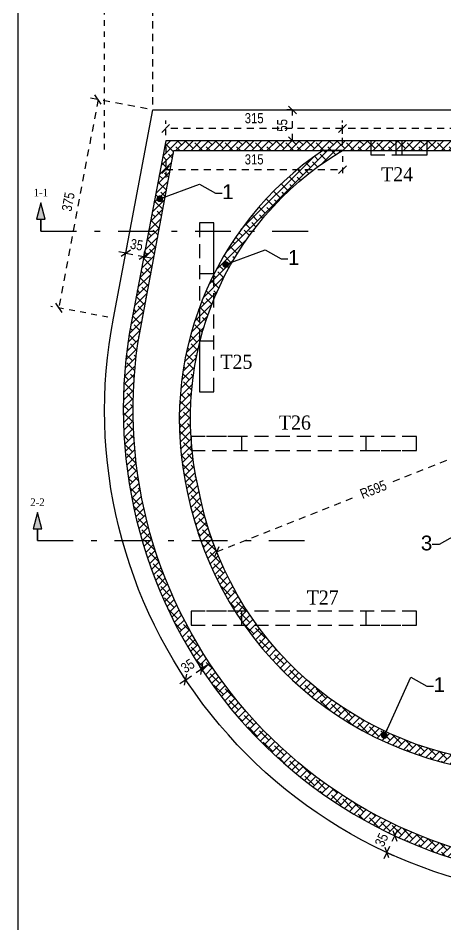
# Model space of a CAD drawing. Header units: millimetres. Extents: x -2171 to 1563, y -1758 to -1505.
# Drawn here: x -1042.82 to -1035.22, y -1616.83 to -1600.72 of the extents above; entities that cross this region are included whole.
import ezdxf
from ezdxf.enums import TextEntityAlignment as Align

# ---------------------------------------------------------------- set-up
doc = ezdxf.new("R2010")
doc.units = ezdxf.units.MM
doc.header["$PDMODE"] = 32
for name, pattern in [('DASHDOT', [25.4, 12.7, -6.35, 0, -6.35]), ('DASHED2', [0.375, 0.25, -0.125]), ('HIDDEN', [0.375, 0.25, -0.125]), ('HIDDEN2', [0.1875, 0.125, -0.0625])]:
    doc.linetypes.add(name, pattern=pattern)
doc.layers.get('Defpoints').update_dxf_attribs({"color": 6})
for name, color, linetype in [('-S-AKSONES', 50, 'DASHDOT'), ('-S_TEXT', 3, 'Continuous'), ('AM_5', 7, 'Continuous'), ('Geo_Col', 7, 'Continuous'), ('Geo_Lines', 7, 'Continuous'), ('Geo_Lines_-1', 94, 'Continuous'), ('Sect_Line_Symbol', 7, 'Continuous'), ('STITHAIO', 94, 'Continuous'), ('Text_Col_-1', 7, 'Continuous')]:
    doc.layers.add(name, color=color, linetype=linetype)
doc.layers.add('A-ANNO-DIMS', color=1, linetype='Continuous', lineweight=9)
doc.styles.add('1-100', font='arial.ttf', dxfattribs={"width": 0.8})
doc.styles.add('ag', font='arial.ttf', dxfattribs={"height": 0.25})
doc.styles.add('S1TmsNwRmn11_b_934_161', font='times.ttf', dxfattribs={"width": 0.93362935265248, "height": 0.0010875})
doc.styles.add('S1TmsNwRmn1359_b_934_161', font='times.ttf', dxfattribs={"width": 0.93362935265248, "height": 0.1359375})
doc.dimstyles.new('CHRISTOFOROS', dxfattribs={"dimscale": 0.2, "dimtxt": 0.25, "dimasz": 0.6, "dimexe": 0, "dimexo": 0, "dimgap": 0, "dimtad": 0, "dimdec": 0, "dimlfac": 100, "dimzin": 0, "dimdsep": 46, "dimtxsty": 'ag', "dimblk": 'ARCHTICK', "dimcen": 0, "dimclrd": 256, "dimclre": 256, "dimclrt": 1, "dimaunit": 1, "dimadec": 0, "dimazin": 0, "dimtfac": 1, "dimtdec": 0, "dimtofl": 0, "dimtmove": 0, "dimatfit": 3, "dimfxl": 1, "dimtolj": 1, "dimtzin": 0, "dimlwd": -1, "dimlwe": -1, "dimarcsym": 0})
doc.dimstyles.new('Copy of 1-100', dxfattribs={"dimtxt": 0.18, "dimasz": 0.14, "dimexe": 0.14, "dimexo": 0.1, "dimgap": 0.09, "dimtad": 1, "dimdec": 0, "dimlfac": 100, "dimrnd": 5, "dimzin": 5, "dimdsep": 46, "dimtxsty": '1-100', "dimblk": 'OBLIQUE', "dimcen": 0.09, "dimclrd": 1, "dimclre": 1, "dimclrt": 2, "dimadec": 0, "dimazin": 0, "dimtfac": 1, "dimtdec": 0, "dimtix": 1, "dimtmove": 2, "dimatfit": 3, "dimfxl": 5, "dimfxlon": 1, "dimtolj": 1, "dimtzin": 5, "dimarcsym": 0})
pattern_1 = [(45, (0, 0), (-0.06735192090801866, 0.06735192090801866), []), (135, (0, 0), (-0.2020557627240559, 0.06735192090801867), [0.238125, -0.142875])]

# ---------------------------------------------------------------- blocks, each defined once
blk = doc.blocks.new('_Oblique')
at = {"color": 0, "linetype": 'ByBlock', "lineweight": -2}
blk.add_line((-0.5, -0.5), (0.5, 0.5), dxfattribs=at)
blk = doc.blocks.new('*D1136')
at = {"layer": 'A-ANNO-DIMS', "color": 1, "linetype": 'HIDDEN', "lineweight": -2, "ltscale": 0.5, "transparency": 16777216}
blk.add_line((-1040.425164401514, -1602.256003132618), (-1040.425164401514, -1597.9195075624), dxfattribs=at)
at = {"layer": 'A-ANNO-DIMS', "color": 1, "linetype": 'HIDDEN2', "lineweight": -2, "ltscale": 0.5, "transparency": 16777216}
blk.add_line((-1011.327536385073, -1602.256003132618), (-1011.327536385073, -1597.9195075624), dxfattribs=at)
at = {"layer": 'A-ANNO-DIMS', "color": 1, "linetype": 'DASHED2', "lineweight": -2, "ltscale": 0.5, "transparency": 16777216}
blk.add_line((-1040.425164401514, -1598.059507562401), (-1011.327536385073, -1598.059507562401), dxfattribs=at)
at = {"layer": 'Defpoints', "color": 0, "ltscale": 0.5, "transparency": 16777216}
for p in [(-1011.327536385073, -1598.059507562401), (-1040.425164401514, -1602.356003132618), (-1011.327536385073, -1602.356003132618)]:
    blk.add_point(p, dxfattribs=at)
at = {"layer": 'A-ANNO-DIMS', "color": 1, "lineweight": -2, "ltscale": 0.5, "transparency": 16777216, "xscale": 0.14, "yscale": 0.14, "zscale": 0.14, "rotation": 180}
blk.add_blockref('_Oblique', (-1040.425164401514, -1598.059507562401), dxfattribs=at)
at = {"layer": 'A-ANNO-DIMS', "color": 1, "lineweight": -2, "ltscale": 0.5, "transparency": 16777216, "xscale": 0.14, "yscale": 0.14, "zscale": 0.14}
blk.add_blockref('_Oblique', (-1011.327536385073, -1598.059507562401), dxfattribs=at)
at = {"layer": 'A-ANNO-DIMS', "color": 2, "ltscale": 0.5, "transparency": 16777216, "insert": (-1025.876350393294, -1597.877604424611), "char_height": 0.18, "attachment_point": 5, "style": '1-100'}
blk.add_mtext('\\A1;2910', dxfattribs=at)
blk = doc.blocks.new('*D1139')
at = {"layer": 'A-ANNO-DIMS', "color": 1, "linetype": 'HIDDEN2', "lineweight": -2, "ltscale": 0.5, "transparency": 16777216}
blk.add_line((-1041.281954516773, -1603.059507562401), (-1041.281954516773, -1597.9195075624), dxfattribs=at)
at = {"layer": 'A-ANNO-DIMS', "color": 1, "linetype": 'HIDDEN', "lineweight": -2, "ltscale": 0.5, "transparency": 16777216}
blk.add_line((-1040.425164401514, -1602.256003132618), (-1040.425164401514, -1597.9195075624), dxfattribs=at)
at = {"layer": 'A-ANNO-DIMS', "color": 1, "linetype": 'DASHED2', "lineweight": -2, "ltscale": 0.5, "transparency": 16777216}
blk.add_line((-1040.425164401514, -1598.059507562401), (-1041.281954516773, -1598.059507562401), dxfattribs=at)
at = {"layer": 'Defpoints', "color": 0, "ltscale": 0.5, "transparency": 16777216}
for p in [(-1041.281954516773, -1598.059507562401), (-1040.425164401514, -1602.356003132618), (-1041.281954516773, -1607.693111336528)]:
    blk.add_point(p, dxfattribs=at)
at = {"layer": 'A-ANNO-DIMS', "color": 1, "lineweight": -2, "ltscale": 0.5, "transparency": 16777216, "xscale": 0.14, "yscale": 0.14, "zscale": 0.14, "rotation": 180}
blk.add_blockref('_Oblique', (-1041.281954516773, -1598.059507562401), dxfattribs=at)
at = {"layer": 'A-ANNO-DIMS', "color": 1, "lineweight": -2, "ltscale": 0.5, "transparency": 16777216, "xscale": 0.14, "yscale": 0.14, "zscale": 0.14}
blk.add_blockref('_Oblique', (-1040.425164401514, -1598.059507562401), dxfattribs=at)
at = {"layer": 'A-ANNO-DIMS', "color": 2, "ltscale": 0.5, "transparency": 16777216, "insert": (-1040.853559459144, -1597.877604424611), "char_height": 0.18, "attachment_point": 5, "style": '1-100'}
blk.add_mtext('\\A1;85', dxfattribs=at)
blk = doc.blocks.new('*D1140')
at = {"layer": 'A-ANNO-DIMS', "color": 1, "linetype": 'DASHED2', "lineweight": -2, "ltscale": 0.5, "transparency": 16777216}
blk.add_line((-1041.398578155208, -1602.171685789686), (-1042.099044176116, -1605.870975546704), dxfattribs=at)
at = {"layer": 'A-ANNO-DIMS', "color": 1, "linetype": 'HIDDEN', "lineweight": -2, "ltscale": 0.5, "transparency": 16777216}
blk.add_line((-1040.523418512215, -1602.337398570531), (-1041.536133910189, -1602.145639402765), dxfattribs=at)
at = {"layer": 'A-ANNO-DIMS', "color": 1, "linetype": 'HIDDEN2', "lineweight": -2, "ltscale": 0.5, "transparency": 16777216}
blk.add_line((-1041.223884533123, -1606.036688327549), (-1042.236599931097, -1605.844929159783), dxfattribs=at)
at = {"layer": 'Defpoints', "color": 0, "ltscale": 0.5, "transparency": 16777216}
for p in [(-1040.425164401514, -1602.356003132618), (-1042.099044176116, -1605.870975546704), (-1041.125630422423, -1606.055292889636)]:
    blk.add_point(p, dxfattribs=at)
at = {"layer": 'A-ANNO-DIMS', "color": 1, "lineweight": -2, "ltscale": 0.5, "transparency": 16777216, "xscale": 0.14, "yscale": 0.14, "zscale": 0.14}
for p, rotation in [((-1041.398578155208, -1602.171685789686), 79.2778995283081), ((-1042.099044176116, -1605.870975546704), 259.2778995283081)]:
    blk.add_blockref('_Oblique', p, dxfattribs=dict(at, rotation=rotation))
at = {"layer": 'A-ANNO-DIMS', "color": 2, "ltscale": 0.5, "transparency": 16777216, "insert": (-1041.927598795747, -1603.987476964361), "char_height": 0.18, "attachment_point": 5, "rotation": 79.27789952830811, "style": '1-100'}
blk.add_mtext('\\A1;375', dxfattribs=at)
blk = doc.blocks.new('_ArchTick')
at = {"color": 0, "linetype": 'ByBlock', "const_width": 0.150000081}
blk.add_lwpolyline([(-0.5000002699998731, -0.5000002699998731), (0.5000002699998731, 0.5000002699998731)], dxfattribs=at)
blk = doc.blocks.new('*D1151')
at = {"layer": 'AM_5', "color": 1, "linetype": 'HIDDEN2', "lineweight": -2, "ltscale": 0.5, "transparency": 16777216}
blk.add_line((-1037.945341800544, -1602.356003132619), (-1038.085341800544, -1602.356003132619), dxfattribs=at)
at = {"layer": 'AM_5', "color": 1, "linetype": 'DASHED2', "lineweight": -2, "ltscale": 0.5, "transparency": 16777216}
blk.add_line((-1037.945341800544, -1602.903246085869), (-1037.945341800544, -1602.356003132619), dxfattribs=at)
at = {"layer": 'AM_5', "color": 1, "linetype": 'HIDDEN', "lineweight": -2, "ltscale": 0.5, "transparency": 16777216}
blk.add_line((-1037.945341800544, -1602.903246085869), (-1038.085341800544, -1602.903246085869), dxfattribs=at)
at = {"layer": 'Defpoints', "color": 0, "ltscale": 0.5, "transparency": 16777216}
for p in [(-1037.945341800544, -1602.356003132619), (-1037.896173899777, -1602.356003132619), (-1037.896173899777, -1602.903246085869)]:
    blk.add_point(p, dxfattribs=at)
at = {"layer": 'AM_5', "color": 1, "lineweight": -2, "ltscale": 0.5, "transparency": 16777216, "xscale": 0.14, "yscale": 0.14, "zscale": 0.14}
for p, rotation in [((-1037.945341800544, -1602.356003132619), 90), ((-1037.945341800544, -1602.903246085869), 270)]:
    blk.add_blockref('_Oblique', p, dxfattribs=dict(at, rotation=rotation))
at = {"layer": 'AM_5', "color": 2, "ltscale": 0.5, "transparency": 16777216, "insert": (-1038.126876589085, -1602.629624609243), "char_height": 0.18, "attachment_point": 5, "rotation": 90, "style": '1-100'}
blk.add_mtext('\\A1;55', dxfattribs=at)
blk = doc.blocks.new('*D1152')
at = {"layer": 'AM_5', "color": 1, "linetype": 'HIDDEN', "lineweight": -2, "ltscale": 0.5, "transparency": 16777216}
blk.add_line((-1040.906605749648, -1604.89858335), (-1040.880559362774, -1604.76102759501), dxfattribs=at)
at = {"layer": 'AM_5', "color": 1, "linetype": 'DASHED2', "lineweight": -2, "ltscale": 0.5, "transparency": 16777216}
for p, q in [((-1040.906605749648, -1604.89858335), (-1041.044161504638, -1604.872536963126)), ((-1040.906605749648, -1604.89858335), (-1040.586316117375, -1604.959230668425)), ((-1040.586316117375, -1604.959230668425), (-1040.448760362385, -1604.985277055299))]:
    blk.add_line(p, q, dxfattribs=at)
at = {"layer": 'AM_5', "color": 1, "linetype": 'HIDDEN2', "lineweight": -2, "ltscale": 0.5, "transparency": 16777216}
blk.add_line((-1040.586316117375, -1604.959230668425), (-1040.560269730501, -1604.821674913435), dxfattribs=at)
at = {"layer": 'Defpoints', "color": 0, "ltscale": 0.5, "transparency": 16777216}
for p in [(-1040.913443251633, -1604.93469345434), (-1040.586316117375, -1604.959230668425), (-1040.593153619359, -1604.995340772764)]:
    blk.add_point(p, dxfattribs=at)
at = {"layer": 'AM_5', "color": 1, "lineweight": -2, "ltscale": 0.5, "transparency": 16777216, "xscale": 0.14, "yscale": 0.14, "zscale": 0.14}
for p, rotation in [((-1040.906605749648, -1604.89858335), 349.2778995477973), ((-1040.586316117375, -1604.959230668425), 169.2778995477973)]:
    blk.add_blockref('_Oblique', p, dxfattribs=dict(at, rotation=rotation))
at = {"layer": 'AM_5', "color": 2, "ltscale": 0.5, "transparency": 16777216, "insert": (-1040.712607229738, -1604.750119379116), "char_height": 0.18, "attachment_point": 5, "rotation": 349.2778995477973, "style": '1-100'}
blk.add_mtext('\\A1;35', dxfattribs=at)
blk = doc.blocks.new('*D1153')
at = {"layer": 'AM_5', "color": 1, "linetype": 'HIDDEN2', "lineweight": -2, "ltscale": 0.5, "transparency": 16777216}
blk.add_line((-1039.534819357632, -1612.324454000694), (-1039.641900332919, -1612.168578921123), dxfattribs=at)
at = {"layer": 'AM_5', "color": 1, "linetype": 'DASHED2', "lineweight": -2, "ltscale": 0.5, "transparency": 16777216}
for p, q in [((-1039.562628098218, -1612.283973517208), (-1039.447233502133, -1612.204701282508)), ((-1039.842311739047, -1612.476106840343), (-1039.562628098218, -1612.283973517208)), ((-1039.842311739047, -1612.476106840343), (-1039.957706335132, -1612.555379075043))]:
    blk.add_line(p, q, dxfattribs=at)
at = {"layer": 'AM_5', "color": 1, "linetype": 'HIDDEN', "lineweight": -2, "ltscale": 0.5, "transparency": 16777216}
blk.add_line((-1039.81450299846, -1612.516587323828), (-1039.921583973747, -1612.360712244258), dxfattribs=at)
at = {"layer": 'Defpoints', "color": 0, "ltscale": 0.5, "transparency": 16777216}
for p in [(-1039.562628098218, -1612.283973517208), (-1039.478196332846, -1612.406878712183), (-1039.757879973674, -1612.599012035317)]:
    blk.add_point(p, dxfattribs=at)
at = {"layer": 'AM_5', "color": 1, "lineweight": -2, "ltscale": 0.5, "transparency": 16777216, "xscale": 0.14, "yscale": 0.14, "zscale": 0.14}
for p, rotation in [((-1039.562628098218, -1612.283973517208), 214.4877655982071), ((-1039.842311739047, -1612.476106840343), 34.48776559820702)]:
    blk.add_blockref('_Oblique', p, dxfattribs=dict(at, rotation=rotation))
at = {"layer": 'AM_5', "color": 2, "ltscale": 0.5, "transparency": 16777216, "insert": (-1039.805503739177, -1612.230056440461), "char_height": 0.18, "attachment_point": 5, "rotation": 34.48776559820704, "style": '1-100'}
blk.add_mtext('\\A1;35', dxfattribs=at)
blk = doc.blocks.new('*D1154')
at = {"layer": 'AM_5', "color": 1, "linetype": 'DASHED2', "lineweight": -2, "ltscale": 0.5, "transparency": 16777216}
for p, q in [((-1036.267913290056, -1615.546889909947), (-1036.128144700799, -1615.248505528621)), ((-1036.128144700799, -1615.248505528621), (-1036.06875847798, -1615.121725102137)), ((-1036.267913290056, -1615.546889909947), (-1036.327299512875, -1615.673670336431))]:
    blk.add_line(p, q, dxfattribs=at)
at = {"layer": 'AM_5', "color": 1, "linetype": 'HIDDEN2', "lineweight": -2, "ltscale": 0.5, "transparency": 16777216}
blk.add_line((-1036.128144700799, -1615.248505528621), (-1036.001364274315, -1615.307891751439), dxfattribs=at)
at = {"layer": 'AM_5', "color": 1, "linetype": 'HIDDEN', "lineweight": -2, "ltscale": 0.5, "transparency": 16777216}
blk.add_line((-1036.267913290056, -1615.546889909947), (-1036.141132863573, -1615.606276132766), dxfattribs=at)
at = {"layer": 'Defpoints', "color": 0, "ltscale": 0.5, "transparency": 16777216}
for p in [(-1036.1281447008, -1615.24850552862), (-1036.128144700799, -1615.248505528621), (-1036.267913290057, -1615.546889909947)]:
    blk.add_point(p, dxfattribs=at)
at = {"layer": 'AM_5', "color": 1, "lineweight": -2, "ltscale": 0.5, "transparency": 16777216, "xscale": 0.14, "yscale": 0.14, "zscale": 0.14}
for p, rotation in [((-1036.128144700799, -1615.248505528621), 244.900766639666), ((-1036.267913290056, -1615.546889909947), 64.9007666396659)]:
    blk.add_blockref('_Oblique', p, dxfattribs=dict(at, rotation=rotation))
at = {"layer": 'AM_5', "color": 2, "ltscale": 0.5, "transparency": 16777216, "insert": (-1036.362811428524, -1615.320510675827), "char_height": 0.18, "attachment_point": 5, "rotation": 64.90076663966593, "style": '1-100'}
blk.add_mtext('\\A1;35', dxfattribs=at)
blk = doc.blocks.new('*D1159')
at = {"layer": 'AM_5', "color": 1, "linetype": 'HIDDEN', "lineweight": -2, "ltscale": 0.5, "transparency": 16777216}
blk.add_line((-1040.197012377536, -1603.003246085523), (-1040.197012377536, -1603.556426405631), dxfattribs=at)
at = {"layer": 'AM_5', "color": 1, "linetype": 'HIDDEN2', "lineweight": -2, "ltscale": 0.5, "transparency": 16777216}
blk.add_line((-1037.055579107383, -1603.177246087385), (-1037.055579107383, -1603.556426405631), dxfattribs=at)
at = {"layer": 'AM_5', "color": 1, "linetype": 'DASHED2', "lineweight": -2, "ltscale": 0.5, "transparency": 16777216}
blk.add_line((-1040.197012377536, -1603.416426405631), (-1037.055579107383, -1603.416426405631), dxfattribs=at)
at = {"layer": 'Defpoints', "color": 0, "ltscale": 0.5, "transparency": 16777216}
for p in [(-1040.197012377536, -1602.903246085523), (-1037.055579107383, -1603.077246087385), (-1037.055579107383, -1603.416426405631)]:
    blk.add_point(p, dxfattribs=at)
at = {"layer": 'AM_5', "color": 1, "lineweight": -2, "ltscale": 0.5, "transparency": 16777216, "xscale": 0.14, "yscale": 0.14, "zscale": 0.14, "rotation": 180}
blk.add_blockref('_Oblique', (-1040.197012377536, -1603.416426405631), dxfattribs=at)
at = {"layer": 'AM_5', "color": 1, "lineweight": -2, "ltscale": 0.5, "transparency": 16777216, "xscale": 0.14, "yscale": 0.14, "zscale": 0.14}
blk.add_blockref('_Oblique', (-1037.055579107383, -1603.416426405631), dxfattribs=at)
at = {"layer": 'AM_5', "color": 2, "ltscale": 0.5, "transparency": 16777216, "insert": (-1038.626295742459, -1603.234461876299), "char_height": 0.18, "attachment_point": 5, "style": '1-100'}
blk.add_mtext('\\A1;315', dxfattribs=at)
blk = doc.blocks.new('*D1642')
at = {"layer": 'AM_5', "color": 1, "linetype": 'HIDDEN2', "lineweight": -2, "ltscale": 0.5, "transparency": 16777216}
blk.add_line((-1037.055579107386, -1602.977246087371), (-1037.055579107386, -1602.544721381433), dxfattribs=at)
at = {"layer": 'AM_5', "color": 1, "linetype": 'HIDDEN', "lineweight": -2, "ltscale": 0.5, "transparency": 16777216}
blk.add_line((-1032.778407819549, -1602.977246087399), (-1032.778407819549, -1602.544721381433), dxfattribs=at)
at = {"layer": 'AM_5', "color": 1, "linetype": 'DASHED2', "lineweight": -2, "ltscale": 0.5, "transparency": 16777216}
blk.add_line((-1032.778407819549, -1602.684721381433), (-1037.055579107386, -1602.684721381433), dxfattribs=at)
at = {"layer": 'Defpoints', "color": 0, "ltscale": 0.5, "transparency": 16777216}
for p in [(-1037.055579107386, -1602.684721381433), (-1037.055579107386, -1603.07724608737), (-1032.778407819549, -1603.077246087399)]:
    blk.add_point(p, dxfattribs=at)
at = {"layer": 'AM_5', "color": 1, "lineweight": -2, "ltscale": 0.5, "transparency": 16777216, "xscale": 0.14, "yscale": 0.14, "zscale": 0.14, "rotation": 180}
blk.add_blockref('_Oblique', (-1037.055579107386, -1602.684721381433), dxfattribs=at)
at = {"layer": 'AM_5', "color": 1, "lineweight": -2, "ltscale": 0.5, "transparency": 16777216, "xscale": 0.14, "yscale": 0.14, "zscale": 0.14}
blk.add_blockref('_Oblique', (-1032.778407819549, -1602.684721381433), dxfattribs=at)
at = {"layer": 'AM_5', "color": 2, "ltscale": 0.5, "transparency": 16777216, "insert": (-1034.916993463467, -1602.502756852101), "char_height": 0.18, "attachment_point": 5, "style": '1-100'}
blk.add_mtext('\\A1;430', dxfattribs=at)
blk = doc.blocks.new('*D1643')
at = {"layer": 'AM_5', "color": 1, "linetype": 'HIDDEN2', "lineweight": -2, "ltscale": 0.5, "transparency": 16777216}
blk.add_line((-1040.197012377539, -1602.803246085509), (-1040.197012377539, -1602.544721381433), dxfattribs=at)
at = {"layer": 'AM_5', "color": 1, "linetype": 'HIDDEN', "lineweight": -2, "ltscale": 0.5, "transparency": 16777216}
blk.add_line((-1037.055579107386, -1602.977246087371), (-1037.055579107386, -1602.544721381433), dxfattribs=at)
at = {"layer": 'AM_5', "color": 1, "linetype": 'DASHED2', "lineweight": -2, "ltscale": 0.5, "transparency": 16777216}
blk.add_line((-1037.055579107386, -1602.684721381433), (-1040.197012377539, -1602.684721381433), dxfattribs=at)
at = {"layer": 'Defpoints', "color": 0, "ltscale": 0.5, "transparency": 16777216}
for p in [(-1040.197012377539, -1602.684721381433), (-1040.197012377539, -1602.903246085509), (-1037.055579107386, -1603.07724608737)]:
    blk.add_point(p, dxfattribs=at)
at = {"layer": 'AM_5', "color": 1, "lineweight": -2, "ltscale": 0.5, "transparency": 16777216, "xscale": 0.14, "yscale": 0.14, "zscale": 0.14, "rotation": 180}
blk.add_blockref('_Oblique', (-1040.197012377539, -1602.684721381433), dxfattribs=at)
at = {"layer": 'AM_5', "color": 1, "lineweight": -2, "ltscale": 0.5, "transparency": 16777216, "xscale": 0.14, "yscale": 0.14, "zscale": 0.14}
blk.add_blockref('_Oblique', (-1037.055579107386, -1602.684721381433), dxfattribs=at)
at = {"layer": 'AM_5', "color": 2, "ltscale": 0.5, "transparency": 16777216, "insert": (-1038.626295742462, -1602.502756852101), "char_height": 0.18, "attachment_point": 5, "style": '1-100'}
blk.add_mtext('\\A1;315', dxfattribs=at)
blk = doc.blocks.new('*D1652')
at = {"layer": 'AM_5', "color": 1, "linetype": 'DASHED2', "lineweight": -2, "ltscale": 0.5, "transparency": 16777216}
for p, q in [((-1033.747146860055, -1607.999336918365), (-1036.213327572459, -1608.980582765112)), ((-1039.292284334946, -1610.20564041004), (-1036.805243126164, -1609.21609457322))]:
    blk.add_line(p, q, dxfattribs=at)
at = {"layer": 'Defpoints', "color": 0, "ltscale": 0.5, "transparency": 16777216}
for p in [(-1033.747146860055, -1607.999336918365), (-1039.292284334946, -1610.20564041004)]:
    blk.add_point(p, dxfattribs=at)
at = {"layer": 'AM_5', "color": 1, "lineweight": -2, "ltscale": 0.5, "transparency": 16777216, "xscale": 0.14, "yscale": 0.14, "zscale": 0.14, "rotation": 201.6966574268942}
blk.add_blockref('_Oblique', (-1039.292284334946, -1610.20564041004), dxfattribs=at)
at = {"layer": 'AM_5', "color": 2, "ltscale": 0.5, "transparency": 16777216, "insert": (-1036.509285349312, -1609.098338669166), "char_height": 0.18, "attachment_point": 5, "rotation": 21.696657426894216, "style": '1-100'}
blk.add_mtext('\\A1;R595', dxfattribs=at)

msp = doc.modelspace()

# ---------------------------------------------------------------- hatches: boundary and pattern name
at = {"layer": 'Geo_Lines_-1', "ltscale": 0.5, "transparency": 33554572}
h = msp.add_hatch(dxfattribs=at)
h.set_pattern_fill('ANSI38', scale=0.03)
h.set_pattern_definition(pattern_1)
edge = h.paths.add_edge_path()
edge.add_line((-1027.677262208255, -1602.903246087399), (-1040.197012377536, -1602.903246085523))
edge.add_line((-1040.197012377536, -1602.903246085523), (-1040.805341283647, -1606.115942816399))
edge.add_arc((-1032.57605237832, -1607.665336265122), 8.373876996127818, 169.3372926756815, 266.577357987814)
edge.add_line((-1033.075979961294, -1616.024276889272), (-1032.13267540888, -1616.02455404181))
edge.add_line((-1032.13267540888, -1616.02455404181), (-1032.535949336842, -1615.850190982849))
edge.add_line((-1032.535949336842, -1615.850190982849), (-1032.973430747018, -1615.841752265855))
edge.add_arc((-1032.59825637652, -1607.672753953575), 8.177609016962045, 171.7805189614138, 267.3704470425275, ccw=False)
edge.add_line((-1040.691862366035, -1606.50363833877), (-1040.052867707662, -1603.077246088345))
edge.add_line((-1040.052867707662, -1603.077246088345), (-1027.677262208261, -1603.077246088345))
edge.add_line((-1027.677262208261, -1603.077246088345), (-1027.677262208255, -1602.903246087399))
h = msp.add_hatch(dxfattribs=at)
h.set_pattern_fill('ANSI38', scale=0.03)
h.set_pattern_definition(pattern_1)
edge = h.paths.add_edge_path()
edge.add_arc((-1034.181700545937, -1607.866026807846), 5.774111214417401, 123.9675916042797, 192.7051851151057)
edge.add_arc((-1033.718636459859, -1607.928232956055), 6.214281440359454, 191.2065146669896, 267.7404778891529)
edge.add_line((-1033.963639969702, -1614.137682778717), (-1033.490181456372, -1614.138282989815))
edge.add_line((-1033.490181456372, -1614.138282989815), (-1033.502792273673, -1613.964656662701))
edge.add_line((-1033.502792273673, -1613.964656662701), (-1034.009083407663, -1613.961527284149))
edge.add_arc((-1033.747146860055, -1607.999336918365), 5.967941413319743, 190.1562035893209, 267.48444558919823, ccw=False)
edge.add_arc((-1034.226285890384, -1607.827469787104), 5.532434154367363, 121.4707752699164, 192.7841333637992, ccw=False)
edge.add_line((-1037.114568340308, -1603.108820386919), (-1037.055579107383, -1603.077246087385))
edge.add_line((-1037.055579107383, -1603.077246087385), (-1037.407834383707, -1603.077246088576))
at = {"layer": 'Sect_Line_Symbol'}
for points in [[(-1042.413896805836, -1604.506002172806), (-1042.413896805836, -1604.295779920692), (-1042.336251092306, -1604.295779920692), (-1042.413896805836, -1604.006002172806), (-1042.491542519367, -1604.295779920692), (-1042.413896805836, -1604.295779920692)], [(-1042.474446309122, -1610.006002172806), (-1042.474446309122, -1609.795779920692), (-1042.396800595591, -1609.795779920692), (-1042.474446309122, -1609.506002172806), (-1042.552092022653, -1609.795779920692), (-1042.474446309122, -1609.795779920692)]]:
    msp.add_hatch(color=2, dxfattribs=at).paths.add_polyline_path(points)

# ---------------------------------------------------------------- linework, layer by layer
at = {"layer": '-S_TEXT', "ltscale": 5}
msp.add_lwpolyline([(-1042.817940598079, -1590.24971776917), (-984.6704481699105, -1590.24971776917), (-984.6704481699105, -1630.294414193922), (-1042.817940598079, -1630.294414193922)], close=True, dxfattribs=at)
at = {"layer": 'Geo_Col', "color": 94, "linetype": 'HIDDEN'}
for points in [[(-1036.554417604733, -1603.153411877566), (-1035.554417604733, -1603.153411877566), (-1035.554417604733, -1602.903411877566), (-1036.554417604733, -1602.903411877566)], [(-1036.554417604733, -1603.153411877566), (-1036.104417604733, -1603.153411877566), (-1036.104417604733, -1602.903411877566), (-1036.554417604733, -1602.903411877566)], [(-1035.554417604733, -1602.903411877566), (-1036.004417604733, -1602.903411877566), (-1036.004417604733, -1603.153411877566), (-1035.554417604733, -1603.153411877566)], [(-1039.344575604314, -1607.362964717397), (-1039.344575604314, -1604.362964717397), (-1039.594575604314, -1604.362964717397), (-1039.594575604314, -1607.362964717397)], [(-1039.594575604314, -1604.362964717397), (-1039.594575604314, -1605.262964717397), (-1039.344575604314, -1605.262964717397), (-1039.344575604314, -1604.362964717397)], [(-1039.344575604314, -1607.362964717397), (-1039.344575604314, -1606.462964717397), (-1039.594575604314, -1606.462964717397), (-1039.594575604314, -1607.362964717397)], [(-1039.744562429012, -1608.405869965873), (-1035.744562429012, -1608.405869965873), (-1035.744562429012, -1608.155869965873), (-1039.744562429012, -1608.155869965873)], [(-1039.744562429012, -1608.405869965873), (-1038.844562429012, -1608.405869965873), (-1038.844562429012, -1608.155869965873), (-1039.744562429012, -1608.155869965873)], [(-1035.744562429012, -1608.155869965873), (-1036.644562429012, -1608.155869965873), (-1036.644562429012, -1608.405869965873), (-1035.744562429012, -1608.405869965873)], [(-1039.744635157494, -1611.506197031), (-1035.744635157494, -1611.506197031), (-1035.744635157494, -1611.256197031), (-1039.744635157494, -1611.256197031)], [(-1039.744635157494, -1611.506197031), (-1038.844635157494, -1611.506197031), (-1038.844635157494, -1611.256197031), (-1039.744635157494, -1611.256197031)], [(-1035.744635157494, -1611.256197031), (-1036.644635157494, -1611.256197031), (-1036.644635157494, -1611.506197031), (-1035.744635157494, -1611.506197031)]]:
    msp.add_lwpolyline(points, close=True, dxfattribs=at)
at = {"layer": 'Geo_Lines', "color": 94}
msp.add_lwpolyline([(-1040.425164401514, -1602.356003132618), (-1011.327536385073, -1602.356003132618), (-1011.327536385073, -1600.990604616324), (-995.9158659572852, -1600.990604616324, -0.4198849313400096), (-993.7237018758526, -1603.225545528221), (-994.7780162375802, -1612.626159814972, -0.3947332391273716), (-1000.391425416069, -1617.42371982502), (-1009.802477876997, -1616.943275824219, -0.4049165539514045), (-1011.736660090949, -1614.868382392086), (-1011.358314011555, -1611.119750294362, 0.08647107555007867), (-1011.460856846424, -1610.498437268407, 0.666706317881122), (-1011.912593331767, -1610.493378171828, 0.07421058016027689), (-1012.027546874438, -1611.068675551794), (-1012.027819446557, -1615.046516263916, -0.4141147835799489), (-1013.986929035955, -1617.006018142389), (-1018.362054969307, -1617.00619340656, -0.4142370287205452), (-1019.827499744236, -1615.540748631632), (-1019.827490213698, -1615.03618612446), (-1020.227491014265, -1615.036186124463), (-1020.227491014265, -1615.413318381011, -0.4301222167034742), (-1021.605398628213, -1616.718746937217), (-1032.909103187724, -1616.346347786079, -0.4610984506867195), (-1041.125630422415, -1606.055292889592)], format="xyb", close=True, dxfattribs=at)
at = {"layer": 'Sect_Line_Symbol', "color": 2}
for points in [[(-1042.413896805836, -1604.506002172806), (-1042.413896805836, -1604.295779920692), (-1042.336251092306, -1604.295779920692), (-1042.413896805836, -1604.006002172806), (-1042.491542519367, -1604.295779920692), (-1042.413896805836, -1604.295779920692)], [(-1042.474446309122, -1610.006002172806), (-1042.474446309122, -1609.795779920692), (-1042.396800595591, -1609.795779920692), (-1042.474446309122, -1609.506002172806), (-1042.552092022653, -1609.795779920692), (-1042.474446309122, -1609.795779920692)]]:
    msp.add_lwpolyline(points, close=True, dxfattribs=at)
at = {"layer": 'Sect_Line_Symbol', "color": 2, "linetype": 'DASHDOT', "ltscale": 0.05}
for points in [[(-1042.413896805836, -1604.506002172806), (-1037.366970836586, -1604.506002172806)], [(-1042.474446309122, -1610.006002172806), (-1037.459451945783, -1610.006002172806)]]:
    msp.add_lwpolyline(points, dxfattribs=at)
at = {"layer": 'STITHAIO', "ltscale": 0.5}
for points in [[(-1027.677262208255, -1602.903246087399), (-1040.197012377536, -1602.903246085523), (-1040.805341283647, -1606.115942816399, 0.4517277873617092), (-1033.075979961294, -1616.024276889272), (-1032.13267540888, -1616.02455404181), (-1032.535949336842, -1615.850190982849), (-1032.973430747018, -1615.841752265855, -0.4430864276338458), (-1040.691862366035, -1606.50363833877), (-1040.052867707662, -1603.077246088345), (-1027.677262208261, -1603.077246088345)], [(-1037.407834383707, -1603.077246088576, 0.3092533425945406), (-1039.814430594322, -1609.135952994081, 0.3469357954633433), (-1033.963639969702, -1614.137682778717), (-1033.490181456372, -1614.138282989815), (-1033.502792273673, -1613.964656662701), (-1034.009083407663, -1613.961527284149, -0.3508233267100982), (-1039.621574704597, -1609.051678218556, -0.3216105667548876), (-1037.114568340308, -1603.108820386919), (-1037.055579107383, -1603.077246087385)]]:
    msp.add_lwpolyline(points, format="xyb", close=True, dxfattribs=at)

# ---------------------------------------------------------------- texts
at = {"layer": '-S-AKSONES', "color": 3, "linetype": 'Continuous', "char_height": 0.2625, "width": 0.4160931041748498, "style": 'ag'}
for s, insert, attachment_point in [('1', (-1039.194353782199, -1603.677341475203), 1), ('1', (-1038.02598724704, -1604.84484104602), 1), ('3', (-1035.461643789671, -1609.916355715127), 3), ('1', (-1035.439364159049, -1612.433075165923), 1)]:
    msp.add_mtext(s, dxfattribs=dict(at, insert=insert, attachment_point=attachment_point))
at = {"layer": 'Sect_Line_Symbol', "color": 2, "style": 'S1TmsNwRmn1359_b_934_161', "width": 0.93362935265248}
for s, p in [('1-1', (-1042.413896805836, -1603.756002172806)), ('2-2', (-1042.474446309122, -1609.256002172806))]:
    msp.add_text(s, height=0.1359375, dxfattribs=at).set_placement(p, align=Align.TOP_CENTER)
at = {"layer": 'Text_Col_-1', "color": 200, "style": 'S1TmsNwRmn11_b_934_161', "width": 0.93362935265248}
for s, p in [('T24', (-1036.370686458263, -1603.62347320202)), ('T25', (-1039.224886574534, -1606.954249811442)), ('T26', (-1038.186611520213, -1608.033291957832)), ('T27', (-1037.692374910882, -1611.140986050737))]:
    msp.add_text(s, height=0.25, dxfattribs=at).set_placement(p)

# ---------------------------------------------------------------- dimensions: what is measured, and where the dimension line sits
at = {"layer": 'A-ANNO-DIMS', "ltscale": 0.5}
for base, p2, picture, middle in [((-1041.281954516773, -1598.059507562401), (-1041.281954516773, -1607.693111336528), '*D1139', (-1040.853559459144, -1597.877604424611)), ((-1011.327536385073, -1598.059507562401), (-1011.327536385073, -1602.356003132618), '*D1136', (-1025.876350393294, -1597.877604424611))]:
    dim = msp.add_linear_dim(base=base, p1=(-1040.425164401514, -1602.356003132618), p2=p2, dimstyle='Copy of 1-100', dxfattribs=at)
    dim.commit()
    dim.dimension.update_dxf_attribs({"geometry": picture, "text_midpoint": middle})
at = {"layer": 'A-ANNO-DIMS', "color": 94, "ltscale": 0.5}
dim = msp.add_aligned_dim(p1=(-1040.425164401514, -1602.356003132618), p2=(-1041.125630422423, -1606.055292889636), distance=-0.9907104616305111, dimstyle='Copy of 1-100', dxfattribs=at)
dim.commit()
dim.dimension.update_dxf_attribs({"geometry": '*D1140', "text_midpoint": (-1041.927598795747, -1603.987476964361)})
at = {"layer": 'AM_5', "ltscale": 0.5}
for base, p1, p2, picture, middle in [((-1040.197012377539, -1602.684721381433), (-1037.055579107386, -1603.07724608737), (-1040.197012377539, -1602.903246085509), '*D1643', (-1038.626295742462, -1602.502756852101)), ((-1037.055579107386, -1602.684721381433), (-1032.778407819549, -1603.077246087399), (-1037.055579107386, -1603.07724608737), '*D1642', (-1034.916993463467, -1602.502756852101)), ((-1037.055579107383, -1603.416426405631), (-1040.197012377536, -1602.903246085523), (-1037.055579107383, -1603.077246087385), '*D1159', (-1038.626295742459, -1603.234461876299))]:
    dim = msp.add_linear_dim(base=base, p1=p1, p2=p2, dimstyle='Copy of 1-100', dxfattribs=at)
    dim.commit()
    dim.dimension.update_dxf_attribs({"geometry": picture, "text_midpoint": middle})
dim = msp.add_linear_dim(base=(-1037.945341800544, -1602.356003132619), p1=(-1037.896173899777, -1602.903246085868), p2=(-1037.896173899777, -1602.356003132618), angle=90, dimstyle='Copy of 1-100', dxfattribs=at)
dim.commit()
dim.dimension.update_dxf_attribs({"geometry": '*D1151', "text_midpoint": (-1038.126876589085, -1602.629624609243)})
for p1, p2, distance, picture, middle in [((-1040.913443251633, -1604.93469345434), (-1040.593153619359, -1604.995340772764), 0.03675174919298925, '*D1152', (-1040.712607229738, -1604.750119379116)), ((-1039.757879973674, -1612.599012035318), (-1039.478196332846, -1612.406878712183), 0.14911207179724845, '*D1153', (-1039.805503739177, -1612.230056440461)), ((-1036.267913290057, -1615.546889909947), (-1036.1281447008, -1615.24850552862), -1.3058703599821898e-12, '*D1154', (-1036.362811428524, -1615.320510675827))]:
    dim = msp.add_aligned_dim(p1=p1, p2=p2, distance=distance, dimstyle='Copy of 1-100', dxfattribs=at)
    dim.commit()
    dim.dimension.update_dxf_attribs({"geometry": picture, "text_midpoint": middle})
dim = msp.add_radius_dim(center=(-1033.747146860055, -1607.999336918365), mpoint=(-1039.292284334946, -1610.20564041004), dimstyle='Copy of 1-100', dxfattribs=at)
dim.commit()
dim.dimension.update_dxf_attribs({"geometry": '*D1652', "text_midpoint": (-1036.509285349312, -1609.098338669166), "dimtype": 132})

# ---------------------------------------------------------------- leaders
at = {"layer": '-S-AKSONES', "color": 1, "linetype": 'Continuous', "annotation_type": 0, "has_hookline": 1}
for points, hookline_direction, text_width in [([(-1040.301222713728, -1603.933622294947), (-1039.598445728514, -1603.674829288554), (-1039.314353782199, -1603.833034200646), (-1039.194353782199, -1603.833034200646)], 0, 0.09669167803547069), ([(-1039.132856178569, -1605.101121865763), (-1038.430079193355, -1604.84232885937), (-1038.14598724704, -1605.000533771462), (-1038.02598724704, -1605.000533771462)], 0, 0.09669167803547069), ([(-1034.354774858142, -1610.17263653487), (-1035.057551843356, -1609.913843528478), (-1035.341643789671, -1610.072048440569), (-1035.461643789671, -1610.072048440569)], 1, 0.1718963165075034), ([(-1036.3134306927, -1613.466977686237), (-1035.843456105364, -1612.430562979273), (-1035.559364159049, -1612.588767891365), (-1035.439364159049, -1612.588767891365)], 0, 0.09669167803547069)]:
    msp.add_leader(points, dimstyle='CHRISTOFOROS', override={"dimgap": 0, "dimtad": 0, "dimclrd": 1, "dimldrblk": 'Dot', "dimfxl": 0.1, "dimfxlon": 1, "dimarcsym": 1}, dxfattribs=dict(at, hookline_direction=hookline_direction, text_width=text_width))

doc.saveas('drawing.dxf')
